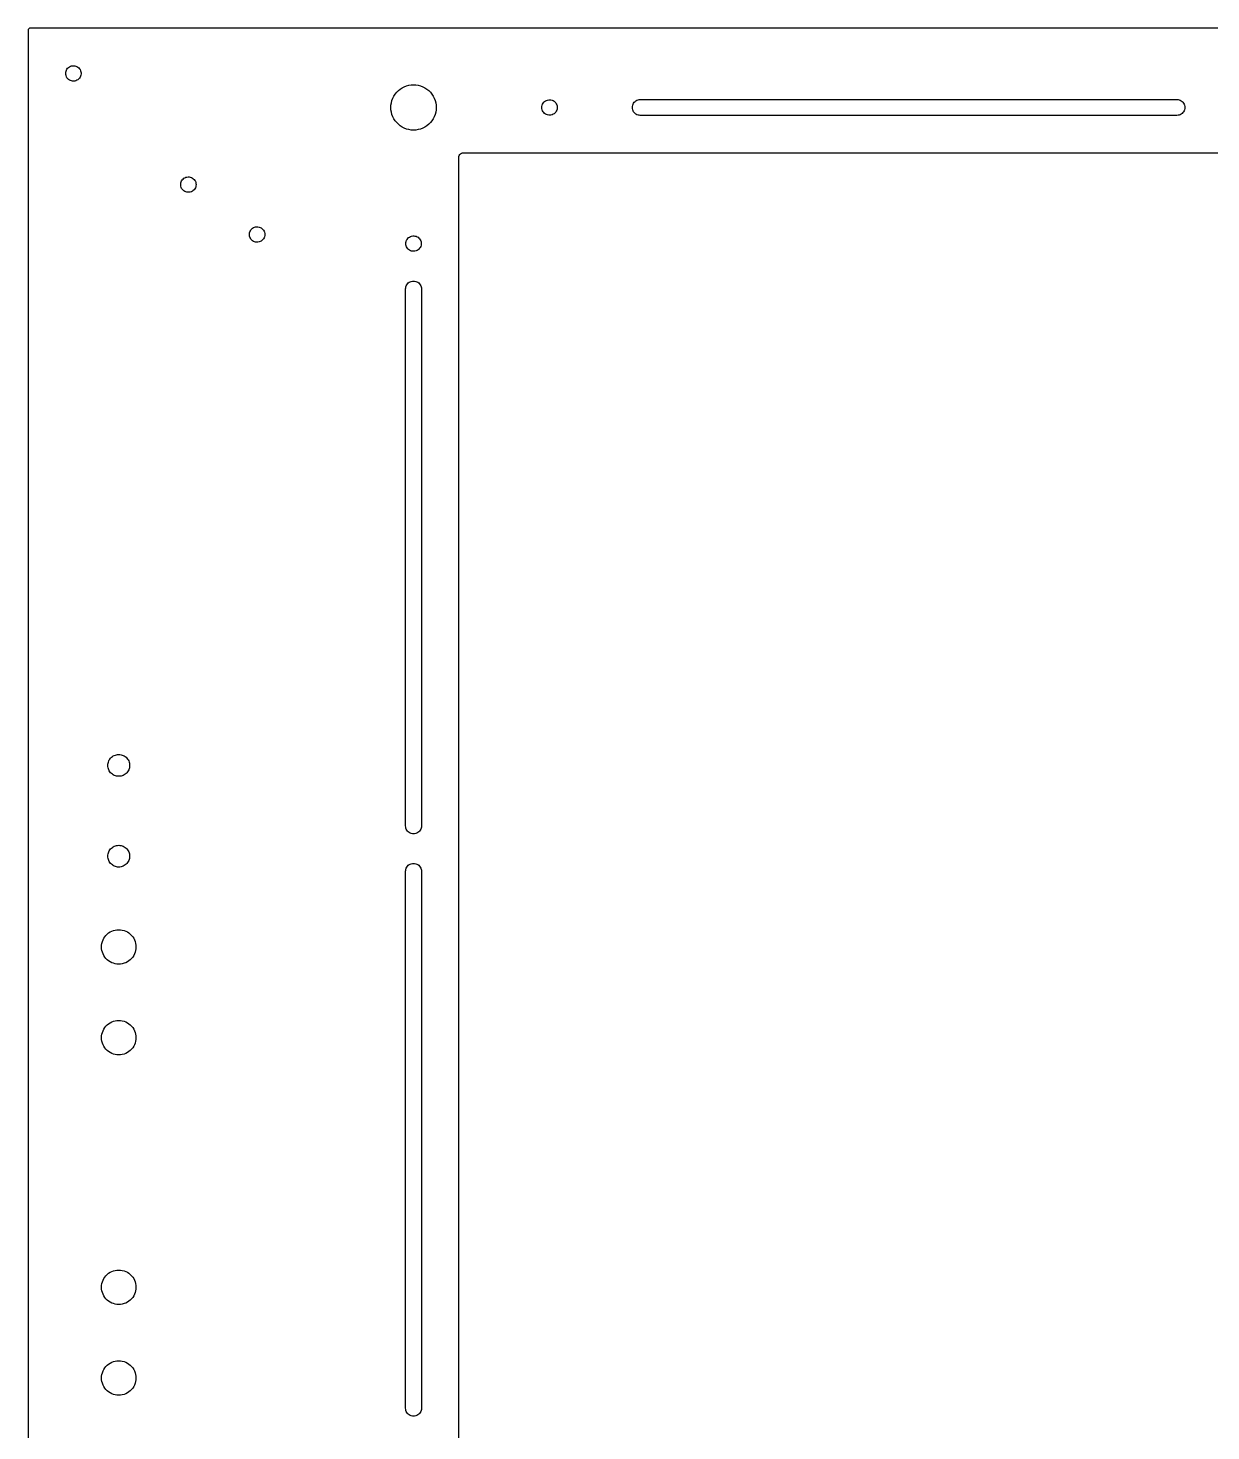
# Model space of a CAD drawing. Header units: metres. Extents: x -325 to 325, y -250 to 250.
# Drawn here: x -325 to -64.2, y -59.2 to 250 of the extents above; entities that cross this region are included whole.
import ezdxf

# ---------------------------------------------------------------- set-up
doc = ezdxf.new("R2010")
doc.units = ezdxf.units.M

msp = doc.modelspace()

# ---------------------------------------------------------------- linework, layer by layer
for p, q in [((-324.962, 249.691), (-325, 249.5)), ((-325, 249.5), (-325, -249.5)), ((-324.854, 249.854), (-324.962, 249.691)), ((-324.691, 249.962), (-324.854, 249.854)), ((-324.5, 250), (-324.691, 249.962)), ((324.5, 250), (-324.5, 250)), ((-316.266, 241.134), (-316.087, 241.307)), ((-316.087, 241.307), (-315.886, 241.451)), ((-315.886, 241.451), (-315.665, 241.565)), ((-315.665, 241.565), (-315.43, 241.645)), ((-315.43, 241.645), (-315.186, 241.69)), ((-315.186, 241.69), (-314.938, 241.699)), ((-314.938, 241.699), (-314.691, 241.672)), ((-314.691, 241.672), (-314.451, 241.609)), ((-314.451, 241.609), (-314.223, 241.512)), ((-314.223, 241.512), (-314.011, 241.383)), ((-314.011, 241.383), (-313.82, 241.224)), ((-313.82, 241.224), (-313.654, 241.039)), ((-316.7, 240), (-316.682, 240.248)), ((-316.682, 239.752), (-316.7, 240)), ((-316.682, 240.248), (-316.628, 240.49)), ((-316.628, 239.51), (-316.682, 239.752)), ((-316.628, 240.49), (-316.539, 240.722)), ((-316.539, 239.278), (-316.628, 239.51)), ((-316.539, 240.722), (-316.418, 240.938)), ((-316.418, 239.062), (-316.539, 239.278)), ((-316.418, 240.938), (-316.266, 241.134)), ((-316.266, 238.866), (-316.418, 239.062)), ((-316.087, 238.693), (-316.266, 238.866)), ((-315.886, 238.549), (-316.087, 238.693)), ((-315.665, 238.435), (-315.886, 238.549)), ((-315.43, 238.355), (-315.665, 238.435)), ((-315.186, 238.31), (-315.43, 238.355)), ((-314.938, 238.301), (-315.186, 238.31)), ((-314.691, 238.328), (-314.938, 238.301)), ((-314.451, 238.391), (-314.691, 238.328)), ((-314.223, 238.488), (-314.451, 238.391)), ((-314.011, 238.617), (-314.223, 238.488)), ((-313.82, 238.776), (-314.011, 238.617)), ((-313.654, 238.961), (-313.82, 238.776)), ((-313.654, 241.039), (-313.518, 240.832)), ((-313.518, 239.168), (-313.654, 238.961)), ((-313.518, 240.832), (-313.412, 240.607)), ((-313.412, 239.393), (-313.518, 239.168)), ((-313.412, 240.607), (-313.341, 240.37)), ((-313.341, 239.63), (-313.412, 239.393)), ((-313.341, 240.37), (-313.305, 240.124)), ((-313.305, 239.876), (-313.341, 239.63)), ((-313.305, 240.124), (-313.305, 239.876)), ((-244.568, 234.534), (-244.33, 235)), ((-244.33, 235), (-244.045, 235.439)), ((-244.045, 235.439), (-243.716, 235.846)), ((-243.716, 235.846), (-243.346, 236.216)), ((-243.346, 236.216), (-242.939, 236.545)), ((-242.939, 236.545), (-242.5, 236.83)), ((-242.5, 236.83), (-242.034, 237.068)), ((-242.034, 237.068), (-241.545, 237.255)), ((-241.545, 237.255), (-241.04, 237.391)), ((-241.04, 237.391), (-240.523, 237.473)), ((-240.523, 237.473), (-240, 237.5)), ((-240, 237.5), (-239.477, 237.473)), ((-239.477, 237.473), (-238.96, 237.391)), ((-238.96, 237.391), (-238.455, 237.255)), ((-238.455, 237.255), (-237.966, 237.068)), ((-237.966, 237.068), (-237.5, 236.83)), ((-237.5, 236.83), (-237.061, 236.545)), ((-237.061, 236.545), (-236.654, 236.216)), ((-236.654, 236.216), (-236.284, 235.846)), ((-236.284, 235.846), (-235.955, 235.439)), ((-235.955, 235.439), (-235.67, 235)), ((-235.67, 235), (-235.432, 234.534)), ((-245, 232.5), (-244.973, 233.023)), ((-244.973, 231.977), (-245, 232.5)), ((-244.973, 233.023), (-244.891, 233.54)), ((-244.891, 231.46), (-244.973, 231.977)), ((-244.891, 233.54), (-244.755, 234.045)), ((-244.755, 234.045), (-244.568, 234.534)), ((-235.432, 234.534), (-235.245, 234.045)), ((-235.245, 234.045), (-235.109, 233.54)), ((-235.109, 233.54), (-235.027, 233.023)), ((-235.027, 231.977), (-235.109, 231.46)), ((-235.027, 233.023), (-235, 232.5)), ((-235, 232.5), (-235.027, 231.977)), ((-211.7, 232.5), (-211.682, 232.748)), ((-211.682, 232.252), (-211.7, 232.5)), ((-211.682, 232.748), (-211.628, 232.99)), ((-211.628, 232.01), (-211.682, 232.252)), ((-211.628, 232.99), (-211.539, 233.222)), ((-211.539, 231.778), (-211.628, 232.01)), ((-211.539, 233.222), (-211.418, 233.438)), ((-211.418, 233.438), (-211.266, 233.634)), ((-211.266, 233.634), (-211.087, 233.807)), ((-211.087, 233.807), (-210.886, 233.951)), ((-210.886, 233.951), (-210.665, 234.065)), ((-210.665, 234.065), (-210.43, 234.145)), ((-210.43, 234.145), (-210.186, 234.19)), ((-210.186, 234.19), (-209.938, 234.199)), ((-209.938, 234.199), (-209.691, 234.172)), ((-209.691, 234.172), (-209.451, 234.109)), ((-209.451, 234.109), (-209.223, 234.012)), ((-209.223, 234.012), (-209.011, 233.883)), ((-209.011, 233.883), (-208.82, 233.724)), ((-208.82, 233.724), (-208.654, 233.539)), ((-208.654, 233.539), (-208.518, 233.332)), ((-208.518, 233.332), (-208.412, 233.107)), ((-208.412, 231.893), (-208.518, 231.668)), ((-208.412, 233.107), (-208.341, 232.87)), ((-208.341, 232.13), (-208.412, 231.893)), ((-208.341, 232.87), (-208.305, 232.624)), ((-208.305, 232.376), (-208.341, 232.13)), ((-208.305, 232.624), (-208.305, 232.376)), ((-191.75, 232.5), (-191.732, 232.749)), ((-191.732, 232.251), (-191.75, 232.5)), ((-191.732, 232.749), (-191.679, 232.993)), ((-191.679, 232.007), (-191.732, 232.251)), ((-191.679, 232.993), (-191.592, 233.227)), ((-191.592, 231.773), (-191.679, 232.007)), ((-191.592, 233.227), (-191.472, 233.446)), ((-191.472, 233.446), (-191.323, 233.646)), ((-191.323, 233.646), (-191.146, 233.823)), ((-191.146, 233.823), (-190.946, 233.972)), ((-190.946, 233.972), (-190.727, 234.092)), ((-190.727, 234.092), (-190.493, 234.179)), ((-190.493, 234.179), (-190.249, 234.232)), ((-190.249, 234.232), (-190, 234.25)), ((-190, 234.25), (-71.6667, 234.25)), ((-71.6667, 234.25), (-71.4176, 234.232)), ((-71.4176, 234.232), (-71.1736, 234.179)), ((-71.1736, 234.179), (-70.9397, 234.092)), ((-70.9397, 234.092), (-70.7205, 233.972)), ((-70.7205, 233.972), (-70.5207, 233.823)), ((-70.5207, 233.823), (-70.3441, 233.646)), ((-70.3441, 233.646), (-70.1945, 233.446)), ((-70.1945, 233.446), (-70.0748, 233.227)), ((-70.0748, 233.227), (-69.9875, 232.993)), ((-69.9875, 232.007), (-70.0748, 231.773)), ((-69.9875, 232.993), (-69.9345, 232.749)), ((-69.9345, 232.251), (-69.9875, 232.007)), ((-69.9345, 232.749), (-69.9167, 232.5)), ((-69.9167, 232.5), (-69.9345, 232.251)), ((-244.755, 230.955), (-244.891, 231.46)), ((-244.568, 230.466), (-244.755, 230.955)), ((-244.33, 230), (-244.568, 230.466)), ((-244.045, 229.561), (-244.33, 230)), ((-243.716, 229.154), (-244.045, 229.561)), ((-243.346, 228.784), (-243.716, 229.154)), ((-242.939, 228.455), (-243.346, 228.784)), ((-236.654, 228.784), (-237.061, 228.455)), ((-236.284, 229.154), (-236.654, 228.784)), ((-235.955, 229.561), (-236.284, 229.154)), ((-235.67, 230), (-235.955, 229.561)), ((-235.432, 230.466), (-235.67, 230)), ((-235.245, 230.955), (-235.432, 230.466)), ((-235.109, 231.46), (-235.245, 230.955)), ((-211.418, 231.562), (-211.539, 231.778)), ((-211.266, 231.366), (-211.418, 231.562)), ((-211.087, 231.193), (-211.266, 231.366)), ((-210.886, 231.049), (-211.087, 231.193)), ((-210.665, 230.935), (-210.886, 231.049)), ((-210.43, 230.855), (-210.665, 230.935)), ((-210.186, 230.81), (-210.43, 230.855)), ((-209.938, 230.801), (-210.186, 230.81)), ((-209.691, 230.828), (-209.938, 230.801)), ((-209.451, 230.891), (-209.691, 230.828)), ((-209.223, 230.988), (-209.451, 230.891)), ((-209.011, 231.117), (-209.223, 230.988)), ((-208.82, 231.276), (-209.011, 231.117)), ((-208.654, 231.461), (-208.82, 231.276)), ((-208.518, 231.668), (-208.654, 231.461)), ((-191.472, 231.554), (-191.592, 231.773)), ((-191.323, 231.354), (-191.472, 231.554)), ((-191.146, 231.177), (-191.323, 231.354)), ((-190.946, 231.028), (-191.146, 231.177)), ((-190.727, 230.908), (-190.946, 231.028)), ((-190.493, 230.821), (-190.727, 230.908)), ((-190.249, 230.768), (-190.493, 230.821)), ((-190, 230.75), (-190.249, 230.768)), ((-71.6667, 230.75), (-190, 230.75)), ((-71.4176, 230.768), (-71.6667, 230.75)), ((-71.1736, 230.821), (-71.4176, 230.768)), ((-70.9397, 230.908), (-71.1736, 230.821)), ((-70.7205, 231.028), (-70.9397, 230.908)), ((-70.5207, 231.177), (-70.7205, 231.028)), ((-70.3441, 231.354), (-70.5207, 231.177)), ((-70.1945, 231.554), (-70.3441, 231.354)), ((-70.0748, 231.773), (-70.1945, 231.554)), ((-242.5, 228.17), (-242.939, 228.455)), ((-242.034, 227.932), (-242.5, 228.17)), ((-241.545, 227.745), (-242.034, 227.932)), ((-241.04, 227.609), (-241.545, 227.745)), ((-240.523, 227.527), (-241.04, 227.609)), ((-240, 227.5), (-240.523, 227.527)), ((-239.477, 227.527), (-240, 227.5)), ((-238.96, 227.609), (-239.477, 227.527)), ((-238.455, 227.745), (-238.96, 227.609)), ((-237.966, 227.932), (-238.455, 227.745)), ((-237.5, 228.17), (-237.966, 227.932)), ((-237.061, 228.455), (-237.5, 228.17)), ((-230, 221.5), (-229.975, 221.723)), ((-230, -221.5), (-230, 221.5)), ((-229.975, 221.723), (-229.901, 221.934)), ((-229.901, 221.934), (-229.782, 222.123)), ((-229.782, 222.123), (-229.623, 222.282)), ((-229.623, 222.282), (-229.434, 222.401)), ((-229.434, 222.401), (-229.223, 222.475)), ((-229.223, 222.475), (-229, 222.5)), ((-229, 222.5), (229, 222.5)), ((-291.132, 216.332), (-290.996, 216.539)), ((-290.996, 216.539), (-290.83, 216.724)), ((-290.83, 216.724), (-290.639, 216.883)), ((-290.639, 216.883), (-290.427, 217.012)), ((-290.427, 217.012), (-290.199, 217.109)), ((-290.199, 217.109), (-289.959, 217.172)), ((-289.959, 217.172), (-289.712, 217.199)), ((-289.712, 217.199), (-289.464, 217.19)), ((-289.464, 217.19), (-289.22, 217.145)), ((-289.22, 217.145), (-288.985, 217.065)), ((-288.985, 217.065), (-288.764, 216.951)), ((-288.764, 216.951), (-288.563, 216.807)), ((-288.563, 216.807), (-288.384, 216.634)), ((-288.384, 216.634), (-288.232, 216.438)), ((-288.232, 216.438), (-288.111, 216.222)), ((-291.345, 215.624), (-291.309, 215.87)), ((-291.345, 215.376), (-291.345, 215.624)), ((-291.309, 215.13), (-291.345, 215.376)), ((-291.309, 215.87), (-291.238, 216.107)), ((-291.238, 214.893), (-291.309, 215.13)), ((-291.238, 216.107), (-291.132, 216.332)), ((-291.132, 214.668), (-291.238, 214.893)), ((-290.996, 214.461), (-291.132, 214.668)), ((-290.83, 214.276), (-290.996, 214.461)), ((-290.639, 214.117), (-290.83, 214.276)), ((-290.427, 213.988), (-290.639, 214.117)), ((-290.199, 213.891), (-290.427, 213.988)), ((-289.959, 213.828), (-290.199, 213.891)), ((-289.712, 213.801), (-289.959, 213.828)), ((-289.464, 213.81), (-289.712, 213.801)), ((-289.22, 213.855), (-289.464, 213.81)), ((-288.985, 213.935), (-289.22, 213.855)), ((-288.764, 214.049), (-288.985, 213.935)), ((-288.563, 214.193), (-288.764, 214.049)), ((-288.384, 214.366), (-288.563, 214.193)), ((-288.232, 214.562), (-288.384, 214.366)), ((-288.111, 214.778), (-288.232, 214.562)), ((-288.111, 216.222), (-288.022, 215.99)), ((-288.022, 215.01), (-288.111, 214.778)), ((-288.022, 215.99), (-287.968, 215.748)), ((-287.968, 215.252), (-288.022, 215.01)), ((-287.968, 215.748), (-287.95, 215.5)), ((-287.95, 215.5), (-287.968, 215.252)), ((-276.195, 204.624), (-276.159, 204.87)), ((-276.195, 204.376), (-276.195, 204.624)), ((-276.159, 204.13), (-276.195, 204.376)), ((-276.159, 204.87), (-276.088, 205.107)), ((-276.088, 203.893), (-276.159, 204.13)), ((-276.088, 205.107), (-275.982, 205.332)), ((-275.982, 205.332), (-275.846, 205.539)), ((-275.846, 205.539), (-275.68, 205.724)), ((-275.68, 205.724), (-275.489, 205.883)), ((-275.489, 205.883), (-275.277, 206.012)), ((-275.277, 206.012), (-275.049, 206.109)), ((-275.049, 206.109), (-274.809, 206.172)), ((-274.809, 206.172), (-274.562, 206.199)), ((-274.562, 206.199), (-274.314, 206.19)), ((-274.314, 206.19), (-274.07, 206.145)), ((-274.07, 206.145), (-273.835, 206.065)), ((-273.835, 206.065), (-273.614, 205.951)), ((-273.614, 205.951), (-273.413, 205.807)), ((-273.413, 205.807), (-273.234, 205.634)), ((-273.234, 205.634), (-273.082, 205.438)), ((-273.082, 205.438), (-272.961, 205.222)), ((-272.961, 205.222), (-272.872, 204.99)), ((-272.872, 204.99), (-272.818, 204.748)), ((-272.818, 204.252), (-272.872, 204.01)), ((-272.818, 204.748), (-272.8, 204.5)), ((-272.8, 204.5), (-272.818, 204.252)), ((-240.886, 203.951), (-240.665, 204.065)), ((-240.665, 204.065), (-240.43, 204.145)), ((-240.43, 204.145), (-240.186, 204.19)), ((-240.186, 204.19), (-239.938, 204.199)), ((-239.938, 204.199), (-239.691, 204.172)), ((-239.691, 204.172), (-239.451, 204.109)), ((-239.451, 204.109), (-239.223, 204.012)), ((-275.982, 203.668), (-276.088, 203.893)), ((-275.846, 203.461), (-275.982, 203.668)), ((-275.68, 203.276), (-275.846, 203.461)), ((-275.489, 203.117), (-275.68, 203.276)), ((-275.277, 202.988), (-275.489, 203.117)), ((-275.049, 202.891), (-275.277, 202.988)), ((-274.809, 202.828), (-275.049, 202.891)), ((-274.562, 202.801), (-274.809, 202.828)), ((-274.314, 202.81), (-274.562, 202.801)), ((-274.07, 202.855), (-274.314, 202.81)), ((-273.835, 202.935), (-274.07, 202.855)), ((-273.614, 203.049), (-273.835, 202.935)), ((-273.413, 203.193), (-273.614, 203.049)), ((-273.234, 203.366), (-273.413, 203.193)), ((-273.082, 203.562), (-273.234, 203.366)), ((-272.961, 203.778), (-273.082, 203.562)), ((-272.872, 204.01), (-272.961, 203.778)), ((-241.7, 202.5), (-241.682, 202.748)), ((-241.682, 202.252), (-241.7, 202.5)), ((-241.682, 202.748), (-241.628, 202.99)), ((-241.628, 202.01), (-241.682, 202.252)), ((-241.628, 202.99), (-241.539, 203.222)), ((-241.539, 201.778), (-241.628, 202.01)), ((-241.539, 203.222), (-241.418, 203.438)), ((-241.418, 201.562), (-241.539, 201.778)), ((-241.418, 203.438), (-241.266, 203.634)), ((-241.266, 201.366), (-241.418, 201.562)), ((-241.266, 203.634), (-241.087, 203.807)), ((-241.087, 201.193), (-241.266, 201.366)), ((-241.087, 203.807), (-240.886, 203.951)), ((-240.886, 201.049), (-241.087, 201.193)), ((-240.665, 200.935), (-240.886, 201.049)), ((-239.223, 200.988), (-239.451, 200.891)), ((-239.223, 204.012), (-239.011, 203.883)), ((-239.011, 201.117), (-239.223, 200.988)), ((-239.011, 203.883), (-238.82, 203.724)), ((-238.82, 201.276), (-239.011, 201.117)), ((-238.82, 203.724), (-238.654, 203.539)), ((-238.654, 201.461), (-238.82, 201.276)), ((-238.654, 203.539), (-238.518, 203.332)), ((-238.518, 201.668), (-238.654, 201.461)), ((-238.518, 203.332), (-238.412, 203.107)), ((-238.412, 201.893), (-238.518, 201.668)), ((-238.412, 203.107), (-238.341, 202.87)), ((-238.341, 202.13), (-238.412, 201.893)), ((-238.341, 202.87), (-238.305, 202.624)), ((-238.305, 202.376), (-238.341, 202.13)), ((-238.305, 202.624), (-238.305, 202.376)), ((-240.43, 200.855), (-240.665, 200.935)), ((-240.186, 200.81), (-240.43, 200.855)), ((-239.938, 200.801), (-240.186, 200.81)), ((-239.691, 200.828), (-239.938, 200.801)), ((-239.451, 200.891), (-239.691, 200.828)), ((-241.75, 192.5), (-241.732, 192.749)), ((-241.75, 74.1667), (-241.75, 192.5)), ((-241.732, 192.749), (-241.679, 192.993)), ((-241.679, 192.993), (-241.592, 193.227)), ((-241.592, 193.227), (-241.472, 193.446)), ((-241.472, 193.446), (-241.323, 193.646)), ((-241.323, 193.646), (-241.146, 193.823)), ((-241.146, 193.823), (-240.946, 193.972)), ((-240.946, 193.972), (-240.727, 194.092)), ((-240.727, 194.092), (-240.493, 194.179)), ((-240.493, 194.179), (-240.249, 194.232)), ((-240.249, 194.232), (-240, 194.25)), ((-240, 194.25), (-239.751, 194.232)), ((-239.751, 194.232), (-239.507, 194.179)), ((-239.507, 194.179), (-239.273, 194.092)), ((-239.273, 194.092), (-239.054, 193.972)), ((-239.054, 193.972), (-238.854, 193.823)), ((-238.854, 193.823), (-238.677, 193.646)), ((-238.677, 193.646), (-238.528, 193.446)), ((-238.528, 193.446), (-238.408, 193.227)), ((-238.408, 193.227), (-238.321, 192.993)), ((-238.321, 192.993), (-238.268, 192.749)), ((-238.268, 192.749), (-238.25, 192.5)), ((-238.25, 192.5), (-238.25, 74.1667)), ((-306.2, 89.5785), (-305.976, 89.6925)), ((-305.976, 89.6925), (-305.742, 89.7825)), ((-305.742, 89.7825), (-305.499, 89.8475)), ((-305.499, 89.8475), (-305.251, 89.8869)), ((-305.251, 89.8869), (-305, 89.9)), ((-305, 89.9), (-304.749, 89.8869)), ((-304.749, 89.8869), (-304.501, 89.8475)), ((-304.501, 89.8475), (-304.258, 89.7825)), ((-304.258, 89.7825), (-304.024, 89.6925)), ((-304.024, 89.6925), (-303.8, 89.5785)), ((-307.4, 87.5), (-307.387, 87.7509)), ((-307.387, 87.2491), (-307.4, 87.5)), ((-307.387, 87.7509), (-307.348, 87.999)), ((-307.348, 87.001), (-307.387, 87.2491)), ((-307.348, 87.999), (-307.283, 88.2416)), ((-307.283, 86.7584), (-307.348, 87.001)), ((-307.283, 88.2416), (-307.193, 88.4762)), ((-307.193, 86.5238), (-307.283, 86.7584)), ((-307.193, 88.4762), (-307.078, 88.7)), ((-307.078, 88.7), (-306.942, 88.9107)), ((-306.942, 88.9107), (-306.784, 89.1059)), ((-306.784, 89.1059), (-306.606, 89.2835)), ((-306.606, 89.2835), (-306.411, 89.4416)), ((-306.411, 89.4416), (-306.2, 89.5785)), ((-303.8, 89.5785), (-303.589, 89.4416)), ((-303.589, 89.4416), (-303.394, 89.2835)), ((-303.394, 89.2835), (-303.216, 89.1059)), ((-303.216, 89.1059), (-303.058, 88.9107)), ((-303.058, 88.9107), (-302.922, 88.7)), ((-302.922, 88.7), (-302.807, 88.4762)), ((-302.807, 88.4762), (-302.717, 88.2416)), ((-302.717, 86.7584), (-302.807, 86.5238)), ((-302.717, 88.2416), (-302.652, 87.999)), ((-302.652, 87.001), (-302.717, 86.7584)), ((-302.652, 87.999), (-302.613, 87.7509)), ((-302.613, 87.2491), (-302.652, 87.001)), ((-302.613, 87.7509), (-302.6, 87.5)), ((-302.6, 87.5), (-302.613, 87.2491)), ((-307.078, 86.3), (-307.193, 86.5238)), ((-306.942, 86.0893), (-307.078, 86.3)), ((-306.784, 85.8941), (-306.942, 86.0893)), ((-306.606, 85.7164), (-306.784, 85.8941)), ((-306.411, 85.5583), (-306.606, 85.7164)), ((-306.2, 85.4215), (-306.411, 85.5583)), ((-305.976, 85.3075), (-306.2, 85.4215)), ((-305.742, 85.2175), (-305.976, 85.3075)), ((-305.499, 85.1524), (-305.742, 85.2175)), ((-305.251, 85.1131), (-305.499, 85.1524)), ((-305, 85.1), (-305.251, 85.1131)), ((-304.749, 85.1131), (-305, 85.1)), ((-304.501, 85.1524), (-304.749, 85.1131)), ((-304.258, 85.2175), (-304.501, 85.1524)), ((-304.024, 85.3075), (-304.258, 85.2175)), ((-303.8, 85.4215), (-304.024, 85.3075)), ((-303.589, 85.5583), (-303.8, 85.4215)), ((-303.394, 85.7164), (-303.589, 85.5583)), ((-303.216, 85.8941), (-303.394, 85.7164)), ((-303.058, 86.0893), (-303.216, 85.8941)), ((-302.922, 86.3), (-303.058, 86.0893)), ((-302.807, 86.5238), (-302.922, 86.3)), ((-241.732, 73.9176), (-241.75, 74.1667)), ((-241.679, 73.6736), (-241.732, 73.9176)), ((-241.592, 73.4397), (-241.679, 73.6736)), ((-241.472, 73.2205), (-241.592, 73.4397)), ((-241.323, 73.0207), (-241.472, 73.2205)), ((-241.146, 72.8441), (-241.323, 73.0207)), ((-240.946, 72.6945), (-241.146, 72.8441)), ((-240.727, 72.5748), (-240.946, 72.6945)), ((-240.493, 72.4875), (-240.727, 72.5748)), ((-240.249, 72.4345), (-240.493, 72.4875)), ((-240, 72.4167), (-240.249, 72.4345)), ((-239.751, 72.4345), (-240, 72.4167)), ((-239.507, 72.4875), (-239.751, 72.4345)), ((-239.273, 72.5748), (-239.507, 72.4875)), ((-239.054, 72.6945), (-239.273, 72.5748)), ((-238.854, 72.8441), (-239.054, 72.6945)), ((-238.677, 73.0207), (-238.854, 72.8441)), ((-238.528, 73.2205), (-238.677, 73.0207)), ((-238.408, 73.4397), (-238.528, 73.2205)), ((-238.321, 73.6736), (-238.408, 73.4397)), ((-238.268, 73.9176), (-238.321, 73.6736)), ((-238.25, 74.1667), (-238.268, 73.9176)), ((-307.348, 67.999), (-307.283, 68.2416)), ((-307.283, 68.2416), (-307.193, 68.4762)), ((-307.193, 68.4762), (-307.078, 68.7)), ((-307.078, 68.7), (-306.942, 68.9107)), ((-306.942, 68.9107), (-306.784, 69.1059)), ((-306.784, 69.1059), (-306.606, 69.2835)), ((-306.606, 69.2835), (-306.411, 69.4416)), ((-306.411, 69.4416), (-306.2, 69.5785)), ((-306.2, 69.5785), (-305.976, 69.6925)), ((-305.976, 69.6925), (-305.742, 69.7825)), ((-305.742, 69.7825), (-305.499, 69.8475)), ((-305.499, 69.8475), (-305.251, 69.8869)), ((-305.251, 69.8869), (-305, 69.9)), ((-305, 69.9), (-304.749, 69.8869)), ((-304.749, 69.8869), (-304.501, 69.8475)), ((-304.501, 69.8475), (-304.258, 69.7825)), ((-304.258, 69.7825), (-304.024, 69.6925)), ((-304.024, 69.6925), (-303.8, 69.5785)), ((-303.8, 69.5785), (-303.589, 69.4416)), ((-303.589, 69.4416), (-303.394, 69.2835)), ((-303.394, 69.2835), (-303.216, 69.1059)), ((-303.216, 69.1059), (-303.058, 68.9107)), ((-303.058, 68.9107), (-302.922, 68.7)), ((-302.922, 68.7), (-302.807, 68.4762)), ((-302.807, 68.4762), (-302.717, 68.2416)), ((-302.717, 68.2416), (-302.652, 67.999)), ((-307.4, 67.5), (-307.387, 67.7509)), ((-307.387, 67.2491), (-307.4, 67.5)), ((-307.387, 67.7509), (-307.348, 67.999)), ((-307.348, 67.001), (-307.387, 67.2491)), ((-307.283, 66.7584), (-307.348, 67.001)), ((-307.193, 66.5238), (-307.283, 66.7584)), ((-307.078, 66.3), (-307.193, 66.5238)), ((-306.942, 66.0893), (-307.078, 66.3)), ((-306.784, 65.8941), (-306.942, 66.0893)), ((-306.606, 65.7164), (-306.784, 65.8941)), ((-306.411, 65.5583), (-306.606, 65.7164)), ((-306.2, 65.4215), (-306.411, 65.5583)), ((-305.976, 65.3075), (-306.2, 65.4215)), ((-305.742, 65.2175), (-305.976, 65.3075)), ((-305.499, 65.1524), (-305.742, 65.2175)), ((-305.251, 65.1131), (-305.499, 65.1524)), ((-305, 65.1), (-305.251, 65.1131)), ((-304.749, 65.1131), (-305, 65.1)), ((-304.501, 65.1524), (-304.749, 65.1131)), ((-304.258, 65.2175), (-304.501, 65.1524)), ((-304.024, 65.3075), (-304.258, 65.2175)), ((-303.8, 65.4215), (-304.024, 65.3075)), ((-303.589, 65.5583), (-303.8, 65.4215)), ((-303.394, 65.7164), (-303.589, 65.5583)), ((-303.216, 65.8941), (-303.394, 65.7164)), ((-303.058, 66.0893), (-303.216, 65.8941)), ((-302.922, 66.3), (-303.058, 66.0893)), ((-302.807, 66.5238), (-302.922, 66.3)), ((-302.717, 66.7584), (-302.807, 66.5238)), ((-302.652, 67.001), (-302.717, 66.7584)), ((-302.652, 67.999), (-302.613, 67.7509)), ((-302.613, 67.2491), (-302.652, 67.001)), ((-302.613, 67.7509), (-302.6, 67.5)), ((-302.6, 67.5), (-302.613, 67.2491)), ((-241.592, 64.8936), (-241.472, 65.1128)), ((-241.472, 65.1128), (-241.323, 65.3127)), ((-241.323, 65.3127), (-241.146, 65.4892)), ((-241.146, 65.4892), (-240.946, 65.6389)), ((-240.946, 65.6389), (-240.727, 65.7585)), ((-240.727, 65.7585), (-240.493, 65.8458)), ((-240.493, 65.8458), (-240.249, 65.8988)), ((-240.249, 65.8988), (-240, 65.9167)), ((-240, 65.9167), (-239.751, 65.8988)), ((-239.751, 65.8988), (-239.507, 65.8458)), ((-239.507, 65.8458), (-239.273, 65.7585)), ((-239.273, 65.7585), (-239.054, 65.6389)), ((-239.054, 65.6389), (-238.854, 65.4892)), ((-238.854, 65.4892), (-238.677, 65.3127)), ((-238.677, 65.3127), (-238.528, 65.1128)), ((-238.528, 65.1128), (-238.408, 64.8936)), ((-241.75, 64.1667), (-241.732, 64.4157)), ((-241.75, -54.1667), (-241.75, 64.1667)), ((-241.732, 64.4157), (-241.679, 64.6597)), ((-241.679, 64.6597), (-241.592, 64.8936)), ((-238.408, 64.8936), (-238.321, 64.6597)), ((-238.321, 64.6597), (-238.268, 64.4157)), ((-238.268, 64.4157), (-238.25, 64.1667)), ((-238.25, 64.1667), (-238.25, -54.1667)), ((-308.291, 49.4), (-308.074, 49.7336)), ((-308.074, 49.7336), (-307.824, 50.0427)), ((-307.824, 50.0427), (-307.543, 50.3239)), ((-307.543, 50.3239), (-307.234, 50.5743)), ((-307.234, 50.5743), (-306.9, 50.7909)), ((-306.9, 50.7909), (-306.546, 50.9715)), ((-306.546, 50.9715), (-306.174, 51.114)), ((-306.174, 51.114), (-305.79, 51.2169)), ((-305.79, 51.2169), (-305.397, 51.2792)), ((-305.397, 51.2792), (-305, 51.3)), ((-305, 51.3), (-304.603, 51.2792)), ((-304.603, 51.2792), (-304.21, 51.2169)), ((-304.21, 51.2169), (-303.826, 51.114)), ((-303.826, 51.114), (-303.454, 50.9715)), ((-303.454, 50.9715), (-303.1, 50.7909)), ((-303.1, 50.7909), (-302.766, 50.5743)), ((-302.766, 50.5743), (-302.457, 50.3239)), ((-302.457, 50.3239), (-302.176, 50.0427)), ((-302.176, 50.0427), (-301.926, 49.7336)), ((-301.926, 49.7336), (-301.709, 49.4)), ((-308.8, 47.5), (-308.779, 47.8972)), ((-308.779, 47.1028), (-308.8, 47.5)), ((-308.779, 47.8972), (-308.717, 48.2901)), ((-308.717, 46.7099), (-308.779, 47.1028)), ((-308.717, 48.2901), (-308.614, 48.6743)), ((-308.614, 46.3257), (-308.717, 46.7099)), ((-308.614, 48.6743), (-308.471, 49.0456)), ((-308.471, 49.0456), (-308.291, 49.4)), ((-301.709, 49.4), (-301.529, 49.0456)), ((-301.529, 49.0456), (-301.386, 48.6743)), ((-301.386, 48.6743), (-301.283, 48.2901)), ((-301.283, 46.7099), (-301.386, 46.3257)), ((-301.283, 48.2901), (-301.221, 47.8972)), ((-301.221, 47.1028), (-301.283, 46.7099)), ((-301.221, 47.8972), (-301.2, 47.5)), ((-301.2, 47.5), (-301.221, 47.1028)), ((-308.471, 45.9544), (-308.614, 46.3257)), ((-308.291, 45.6), (-308.471, 45.9544)), ((-308.074, 45.2664), (-308.291, 45.6)), ((-307.824, 44.9573), (-308.074, 45.2664)), ((-307.543, 44.676), (-307.824, 44.9573)), ((-307.234, 44.4257), (-307.543, 44.676)), ((-306.9, 44.2091), (-307.234, 44.4257)), ((-306.546, 44.0285), (-306.9, 44.2091)), ((-306.174, 43.886), (-306.546, 44.0285)), ((-305.79, 43.783), (-306.174, 43.886)), ((-305.397, 43.7208), (-305.79, 43.783)), ((-305, 43.7), (-305.397, 43.7208)), ((-304.603, 43.7208), (-305, 43.7)), ((-304.21, 43.783), (-304.603, 43.7208)), ((-303.826, 43.886), (-304.21, 43.783)), ((-303.454, 44.0285), (-303.826, 43.886)), ((-303.1, 44.2091), (-303.454, 44.0285)), ((-302.766, 44.4257), (-303.1, 44.2091)), ((-302.457, 44.676), (-302.766, 44.4257)), ((-302.176, 44.9573), (-302.457, 44.676)), ((-301.926, 45.2664), (-302.176, 44.9573)), ((-301.709, 45.6), (-301.926, 45.2664)), ((-301.529, 45.9544), (-301.709, 45.6)), ((-301.386, 46.3257), (-301.529, 45.9544)), ((-306.9, 30.7909), (-306.546, 30.9715)), ((-306.546, 30.9715), (-306.174, 31.114)), ((-306.174, 31.114), (-305.79, 31.2169)), ((-305.79, 31.2169), (-305.397, 31.2792)), ((-305.397, 31.2792), (-305, 31.3)), ((-305, 31.3), (-304.603, 31.2792)), ((-304.603, 31.2792), (-304.21, 31.2169)), ((-304.21, 31.2169), (-303.826, 31.114)), ((-303.826, 31.114), (-303.454, 30.9715)), ((-303.454, 30.9715), (-303.1, 30.7909)), ((-308.8, 27.5), (-308.779, 27.8972)), ((-308.779, 27.8972), (-308.717, 28.2901)), ((-308.717, 28.2901), (-308.614, 28.6743)), ((-308.614, 28.6743), (-308.471, 29.0456)), ((-308.471, 29.0456), (-308.291, 29.4)), ((-308.291, 29.4), (-308.074, 29.7336)), ((-308.074, 29.7336), (-307.824, 30.0427)), ((-307.824, 30.0427), (-307.543, 30.3239)), ((-307.543, 30.3239), (-307.234, 30.5743)), ((-307.234, 30.5743), (-306.9, 30.7909)), ((-303.1, 30.7909), (-302.766, 30.5743)), ((-302.766, 30.5743), (-302.457, 30.3239)), ((-302.457, 30.3239), (-302.176, 30.0427)), ((-302.176, 30.0427), (-301.926, 29.7336)), ((-301.926, 29.7336), (-301.709, 29.4)), ((-301.709, 29.4), (-301.529, 29.0456)), ((-301.529, 29.0456), (-301.386, 28.6743)), ((-301.386, 28.6743), (-301.283, 28.2901)), ((-301.283, 28.2901), (-301.221, 27.8972)), ((-301.221, 27.8972), (-301.2, 27.5)), ((-308.779, 27.1028), (-308.8, 27.5)), ((-308.717, 26.7099), (-308.779, 27.1028)), ((-308.614, 26.3257), (-308.717, 26.7099)), ((-308.471, 25.9544), (-308.614, 26.3257)), ((-308.291, 25.6), (-308.471, 25.9544)), ((-308.074, 25.2664), (-308.291, 25.6)), ((-307.824, 24.9573), (-308.074, 25.2664)), ((-307.543, 24.676), (-307.824, 24.9573)), ((-302.176, 24.9573), (-302.457, 24.676)), ((-301.926, 25.2664), (-302.176, 24.9573)), ((-301.709, 25.6), (-301.926, 25.2664)), ((-301.529, 25.9544), (-301.709, 25.6)), ((-301.386, 26.3257), (-301.529, 25.9544)), ((-301.283, 26.7099), (-301.386, 26.3257)), ((-301.221, 27.1028), (-301.283, 26.7099)), ((-301.2, 27.5), (-301.221, 27.1028)), ((-307.234, 24.4257), (-307.543, 24.676)), ((-306.9, 24.2091), (-307.234, 24.4257)), ((-306.546, 24.0285), (-306.9, 24.2091)), ((-306.174, 23.886), (-306.546, 24.0285)), ((-305.79, 23.783), (-306.174, 23.886)), ((-305.397, 23.7208), (-305.79, 23.783)), ((-305, 23.7), (-305.397, 23.7208)), ((-304.603, 23.7208), (-305, 23.7)), ((-304.21, 23.783), (-304.603, 23.7208)), ((-303.826, 23.886), (-304.21, 23.783)), ((-303.454, 24.0285), (-303.826, 23.886)), ((-303.1, 24.2091), (-303.454, 24.0285)), ((-302.766, 24.4257), (-303.1, 24.2091)), ((-302.457, 24.676), (-302.766, 24.4257)), ((-307.824, -24.9573), (-307.543, -24.676)), ((-307.543, -24.676), (-307.234, -24.4257)), ((-307.234, -24.4257), (-306.9, -24.2091)), ((-306.9, -24.2091), (-306.546, -24.0285)), ((-306.546, -24.0285), (-306.174, -23.886)), ((-306.174, -23.886), (-305.79, -23.783)), ((-305.79, -23.783), (-305.397, -23.7208)), ((-305.397, -23.7208), (-305, -23.7)), ((-305, -23.7), (-304.603, -23.7208)), ((-304.603, -23.7208), (-304.21, -23.783)), ((-304.21, -23.783), (-303.826, -23.886)), ((-303.826, -23.886), (-303.454, -24.0285)), ((-303.454, -24.0285), (-303.1, -24.2091)), ((-303.1, -24.2091), (-302.766, -24.4257)), ((-302.766, -24.4257), (-302.457, -24.676)), ((-302.457, -24.676), (-302.176, -24.9573)), ((-308.8, -27.5), (-308.779, -27.1028)), ((-308.779, -27.8972), (-308.8, -27.5)), ((-308.779, -27.1028), (-308.717, -26.7099)), ((-308.717, -26.7099), (-308.614, -26.3257)), ((-308.614, -26.3257), (-308.471, -25.9544)), ((-308.471, -25.9544), (-308.291, -25.6)), ((-308.291, -25.6), (-308.074, -25.2664)), ((-308.074, -25.2664), (-307.824, -24.9573)), ((-302.176, -24.9573), (-301.926, -25.2664)), ((-301.926, -25.2664), (-301.709, -25.6)), ((-301.709, -25.6), (-301.529, -25.9544)), ((-301.529, -25.9544), (-301.386, -26.3257)), ((-301.386, -26.3257), (-301.283, -26.7099)), ((-301.283, -26.7099), (-301.221, -27.1028)), ((-301.221, -27.1028), (-301.2, -27.5)), ((-301.2, -27.5), (-301.221, -27.8972)), ((-308.717, -28.2901), (-308.779, -27.8972)), ((-308.614, -28.6743), (-308.717, -28.2901)), ((-308.471, -29.0456), (-308.614, -28.6743)), ((-308.291, -29.4), (-308.471, -29.0456)), ((-308.074, -29.7336), (-308.291, -29.4)), ((-307.824, -30.0427), (-308.074, -29.7336)), ((-307.543, -30.3239), (-307.824, -30.0427)), ((-307.234, -30.5743), (-307.543, -30.3239)), ((-306.9, -30.7909), (-307.234, -30.5743)), ((-306.546, -30.9715), (-306.9, -30.7909)), ((-303.1, -30.7909), (-303.454, -30.9715)), ((-302.766, -30.5743), (-303.1, -30.7909)), ((-302.457, -30.3239), (-302.766, -30.5743)), ((-302.176, -30.0427), (-302.457, -30.3239)), ((-301.926, -29.7336), (-302.176, -30.0427)), ((-301.709, -29.4), (-301.926, -29.7336)), ((-301.529, -29.0456), (-301.709, -29.4)), ((-301.386, -28.6743), (-301.529, -29.0456)), ((-301.283, -28.2901), (-301.386, -28.6743)), ((-301.221, -27.8972), (-301.283, -28.2901)), ((-306.174, -31.114), (-306.546, -30.9715)), ((-305.79, -31.2169), (-306.174, -31.114)), ((-305.397, -31.2792), (-305.79, -31.2169)), ((-305, -31.3), (-305.397, -31.2792)), ((-304.603, -31.2792), (-305, -31.3)), ((-304.21, -31.2169), (-304.603, -31.2792)), ((-303.826, -31.114), (-304.21, -31.2169)), ((-303.454, -30.9715), (-303.826, -31.114)), ((-308.717, -46.7099), (-308.614, -46.3257)), ((-308.614, -46.3257), (-308.471, -45.9544)), ((-308.471, -45.9544), (-308.291, -45.6)), ((-308.291, -45.6), (-308.074, -45.2664)), ((-308.074, -45.2664), (-307.824, -44.9573)), ((-307.824, -44.9573), (-307.543, -44.676)), ((-307.543, -44.676), (-307.234, -44.4257)), ((-307.234, -44.4257), (-306.9, -44.2091)), ((-306.9, -44.2091), (-306.546, -44.0285)), ((-306.546, -44.0285), (-306.174, -43.886)), ((-306.174, -43.886), (-305.79, -43.783)), ((-305.79, -43.783), (-305.397, -43.7208)), ((-305.397, -43.7208), (-305, -43.7)), ((-305, -43.7), (-304.603, -43.7208)), ((-304.603, -43.7208), (-304.21, -43.783)), ((-304.21, -43.783), (-303.826, -43.886)), ((-303.826, -43.886), (-303.454, -44.0285)), ((-303.454, -44.0285), (-303.1, -44.2091)), ((-303.1, -44.2091), (-302.766, -44.4257)), ((-302.766, -44.4257), (-302.457, -44.676)), ((-302.457, -44.676), (-302.176, -44.9573)), ((-302.176, -44.9573), (-301.926, -45.2664)), ((-301.926, -45.2664), (-301.709, -45.6)), ((-301.709, -45.6), (-301.529, -45.9544)), ((-301.529, -45.9544), (-301.386, -46.3257)), ((-301.386, -46.3257), (-301.283, -46.7099)), ((-308.8, -47.5), (-308.779, -47.1028)), ((-308.779, -47.8972), (-308.8, -47.5)), ((-308.779, -47.1028), (-308.717, -46.7099)), ((-308.717, -48.2901), (-308.779, -47.8972)), ((-308.614, -48.6743), (-308.717, -48.2901)), ((-308.471, -49.0456), (-308.614, -48.6743)), ((-308.291, -49.4), (-308.471, -49.0456)), ((-308.074, -49.7336), (-308.291, -49.4)), ((-301.709, -49.4), (-301.926, -49.7336)), ((-301.529, -49.0456), (-301.709, -49.4)), ((-301.386, -48.6743), (-301.529, -49.0456)), ((-301.283, -48.2901), (-301.386, -48.6743)), ((-301.283, -46.7099), (-301.221, -47.1028)), ((-301.221, -47.8972), (-301.283, -48.2901)), ((-301.221, -47.1028), (-301.2, -47.5)), ((-301.2, -47.5), (-301.221, -47.8972)), ((-307.824, -50.0427), (-308.074, -49.7336)), ((-307.543, -50.3239), (-307.824, -50.0427)), ((-307.234, -50.5743), (-307.543, -50.3239)), ((-306.9, -50.7909), (-307.234, -50.5743)), ((-306.546, -50.9715), (-306.9, -50.7909)), ((-306.174, -51.114), (-306.546, -50.9715)), ((-305.79, -51.2169), (-306.174, -51.114)), ((-305.397, -51.2792), (-305.79, -51.2169)), ((-305, -51.3), (-305.397, -51.2792)), ((-304.603, -51.2792), (-305, -51.3)), ((-304.21, -51.2169), (-304.603, -51.2792)), ((-303.826, -51.114), (-304.21, -51.2169)), ((-303.454, -50.9715), (-303.826, -51.114)), ((-303.1, -50.7909), (-303.454, -50.9715)), ((-302.766, -50.5743), (-303.1, -50.7909)), ((-302.457, -50.3239), (-302.766, -50.5743)), ((-302.176, -50.0427), (-302.457, -50.3239)), ((-301.926, -49.7336), (-302.176, -50.0427)), ((-241.732, -54.4157), (-241.75, -54.1667)), ((-241.679, -54.6597), (-241.732, -54.4157)), ((-241.592, -54.8936), (-241.679, -54.6597)), ((-241.472, -55.1128), (-241.592, -54.8936)), ((-241.323, -55.3127), (-241.472, -55.1128)), ((-241.146, -55.4892), (-241.323, -55.3127)), ((-240.946, -55.6389), (-241.146, -55.4892)), ((-240.727, -55.7585), (-240.946, -55.6389)), ((-239.054, -55.6389), (-239.273, -55.7585)), ((-238.854, -55.4892), (-239.054, -55.6389)), ((-238.677, -55.3127), (-238.854, -55.4892)), ((-238.528, -55.1128), (-238.677, -55.3127)), ((-238.408, -54.8936), (-238.528, -55.1128)), ((-238.321, -54.6597), (-238.408, -54.8936)), ((-238.268, -54.4157), (-238.321, -54.6597)), ((-238.25, -54.1667), (-238.268, -54.4157)), ((-240.493, -55.8458), (-240.727, -55.7585)), ((-240.249, -55.8988), (-240.493, -55.8458)), ((-240, -55.9167), (-240.249, -55.8988)), ((-239.751, -55.8988), (-240, -55.9167)), ((-239.507, -55.8458), (-239.751, -55.8988)), ((-239.273, -55.7585), (-239.507, -55.8458))]:
    msp.add_line(p, q)

doc.saveas('drawing.dxf')
